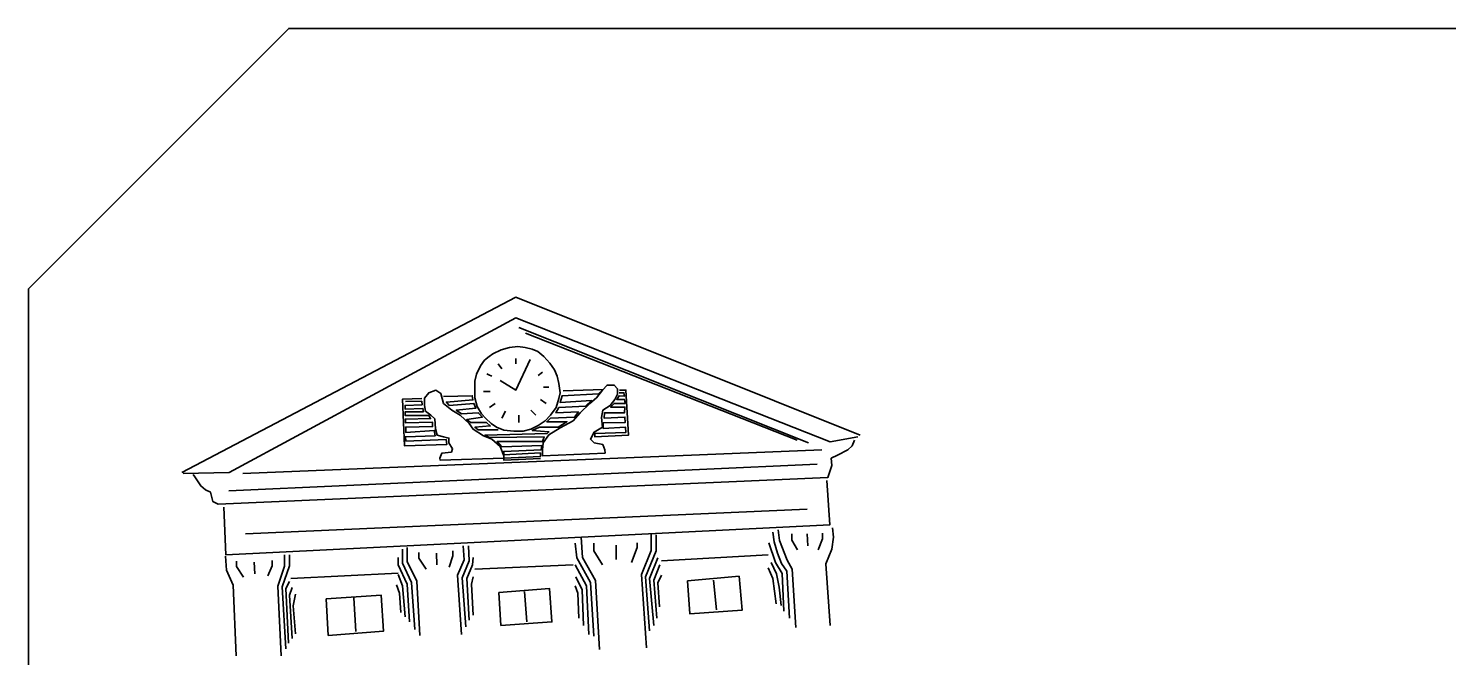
# Model space of a CAD drawing. Extents: x 6 to 143, y -103 to -23.
# Drawn here: x 5.7 to 68.1, y -50.5 to -22.9 of the extents above; entities that cross this region are included whole.
import ezdxf

# ---------------------------------------------------------------- set-up
doc = ezdxf.new("R2010")
doc.units = 0
doc.header["$MEASUREMENT"] = 0
doc.layers.add('ClockTower', color=7, linetype='Continuous', lineweight=0)
doc.layers.add('EdgeTop', color=7, linetype='Continuous', lineweight=0)

msp = doc.modelspace()

# ---------------------------------------------------------------- linework, layer by layer
at = {"layer": 'ClockTower', "color": 250, "lineweight": 35, "true_color": 0x231f20}
for p, q in [((27.246, -35.979), (39.968, -41.037)), ((27.545, -36.222), (39.471, -40.931)), ((27.117, -37.341), (27.117, -37.571)), ((26.333, -37.571), (26.508, -37.794)), ((28.286, -37.944), (28.103, -38.087)), ((28.571, -38.603), (28.325, -38.603)), ((25.698, -38.794), (25.992, -38.794)), ((28.448, -39.31), (28.194, -39.135)), ((25.954, -39.492), (26.206, -39.31)), ((26.508, -39.952), (26.659, -39.651)), ((27.246, -40.143), (27.246, -39.833)), ((27.992, -39.833), (27.77, -39.603)), ((15.122, -42.392), (40.556, -41.349)), ((14.508, -43.143), (40.349, -41.973)), ((15.249, -45.037), (39.909, -43.958)), ((39.909, -45.037), (39.931, -45.566)), ((23.63, -45.889), (23.651, -46.402)), ((31.524, -45.534), (31.524, -46.159)), ((33.508, -46.222), (38.188, -45.952)), ((15.624, -46.28), (15.656, -46.794)), ((17.238, -47.001), (21.952, -46.762)), ((25.317, -46.587), (29.635, -46.402)), ((35.923, -48.368), (35.798, -47.066)), ((20.004, -47.845), (20.095, -49.325)), ((27.603, -48.897), (27.5, -47.566))]:
    msp.add_line(p, q, dxfattribs=at)
for points in [[(12.455, -42.339), (27.117, -34.656), (42.233, -40.709)], [(12.508, -42.392), (14.534, -42.339), (27.117, -35.563), (40.91, -40.995), (42.138, -40.783)], [(27.738, -37.381), (27.117, -38.73), (26.429, -38.31)], [(22.995, -39.09), (22.147, -39.119), (22.23, -41.179), (24.083, -41.116), (24.052, -40.893), (22.286, -40.964), (22.27, -40.774), (23.579, -40.73), (23.536, -40.496), (22.286, -40.587), (22.282, -40.353), (23.46, -40.329), (23.452, -40.134), (22.27, -40.163), (22.27, -40), (23.373, -39.976), (23.29, -39.837), (22.258, -39.845), (22.25, -39.687), (23.056, -39.675), (23.036, -39.528), (22.262, -39.567), (22.25, -39.401), (23, -39.369), (22.988, -39.214), (22.266, -39.226)], [(26.333, -40.471), (25.455, -40.471), (25.317, -40.36), (25.992, -40.296), (25.825, -40.143), (25.132, -40.143), (24.963, -40.021), (25.648, -39.91), (25.466, -39.718), (24.725, -39.772), (24.497, -39.603), (25.365, -39.519), (25.275, -39.31), (24.196, -39.401), (24.069, -39.254), (25.228, -39.159), (25.201, -38.978), (23.947, -39.011)], [(29.19, -38.757), (30.953, -38.694), (30.751, -38.894), (29.143, -38.978), (29.056, -39.265), (30.434, -39.18), (30.169, -39.439), (29.005, -39.492), (28.873, -39.718), (29.862, -39.683), (29.698, -39.921), (28.64, -39.952), (28.471, -40.116), (29.36, -40.116), (28.974, -40.36), (28.159, -40.36), (27.839, -40.503), (28.571, -40.561), (28.487, -40.635), (25.762, -40.698), (25.954, -40.81), (28.358, -40.778), (28.286, -40.989), (26.296, -40.989), (26.508, -41.212), (28.259, -41.159), (28.228, -41.349), (26.583, -41.418), (26.583, -41.571), (28.194, -41.487), (28.194, -41.646), (26.583, -41.714), (26.583, -41.799), (28.194, -41.73)], [(31.667, -38.73), (31.947, -38.73), (32.058, -40.709), (30.582, -40.772), (30.582, -40.635), (31.952, -40.587), (31.937, -40.354), (30.953, -40.407), (30.953, -40.164), (31.921, -40.143), (31.905, -39.915), (30.989, -39.952), (31.011, -39.718), (31.889, -39.718), (31.905, -39.476), (31.275, -39.476), (31.434, -39.31), (31.915, -39.31), (31.884, -39.135), (31.55, -39.135), (31.646, -38.978), (31.884, -39), (31.862, -38.841), (31.646, -38.841)], [(41.989, -40.931), (41.878, -41.169), (41.688, -41.349), (41.238, -41.582), (40.963, -41.72), (40.989, -42.042), (40.82, -42.561), (14.048, -43.73), (13.806, -43.611), (13.71, -43.21), (13.484, -43.107), (13.286, -42.929), (13.028, -42.532), (12.948, -42.433)], [(14.302, -43.857), (14.381, -45.952), (40.905, -44.635), (40.778, -42.69)], [(38.635, -44.857), (38.698, -45.325), (39.032, -46.183), (39.246, -46.579), (39.403, -49.145)], [(41.016, -44.778), (41.063, -45.175), (40.984, -45.714), (40.722, -46.357), (40.92, -49.055)], [(29.714, -45.45), (29.788, -46.087), (30.388, -47.175), (30.545, -49.524)], [(29.982, -45.177), (30.048, -46.079), (30.61, -47.076), (30.794, -50.106)], [(30.545, -45.45), (30.545, -45.778), (30.926, -46.397)], [(32.444, -45.423), (32.444, -45.64), (32.196, -46.286)], [(33.063, -45.037), (33.063, -45.762), (32.635, -46.825), (32.849, -50.032)], [(33.28, -45.079), (33.28, -45.783), (32.804, -46.922), (32.984, -49.291)], [(38.23, -45.423), (38.524, -46.286), (38.81, -46.77), (38.889, -48.421)], [(38.405, -44.96), (38.452, -45.386), (38.603, -45.889), (38.786, -46.341), (39.019, -46.675), (39.135, -48.73)], [(39.238, -45.037), (39.238, -45.307), (39.487, -45.735)], [(40.582, -45.005), (40.582, -45.259), (40.397, -45.735)], [(14.37, -46.011), (14.413, -46.624), (14.709, -47.291), (14.836, -50.381)], [(16.952, -45.952), (16.952, -46.455), (16.667, -47.333), (16.81, -50.381)], [(17.185, -45.952), (17.185, -46.439), (16.852, -47.365), (17.019, -50.074)], [(21.952, -46.079), (21.952, -46.402), (22.349, -47.238), (22.452, -48.897)], [(22.147, -45.714), (22.147, -46.328), (22.54, -47.164), (22.677, -49.238)], [(22.349, -45.64), (22.349, -46.243), (22.762, -47.111), (22.9, -49.492)], [(22.857, -45.857), (22.857, -46.101), (23.185, -46.587)], [(24.344, -45.783), (24.344, -45.995), (24.185, -46.492)], [(24.798, -45.556), (24.842, -46.18), (24.55, -46.847), (24.737, -49.45)], [(25.032, -45.556), (25.071, -46.222), (24.762, -46.968), (24.917, -49.119)], [(25.246, -46.079), (25.214, -46.402), (24.968, -47.001), (25.071, -48.825)], [(33.354, -46.087), (32.984, -47.001), (33.169, -49.056)], [(14.857, -46.233), (14.857, -46.471), (15.153, -46.931)], [(16.413, -46.206), (16.413, -46.434), (16.222, -46.873)], [(29.714, -46.402), (30.212, -47.317), (30.328, -49.45)], [(33.439, -46.402), (33.169, -47.066), (33.304, -48.73)], [(38.188, -46.532), (38.405, -47.001), (38.548, -48.103)], [(38.325, -46.286), (38.56, -46.794), (38.683, -47.381), (38.77, -48.183)], [(17.185, -47.132), (17.019, -47.439), (17.127, -49.831)], [(17.291, -47.386), (17.185, -47.725), (17.291, -49.624)], [(21.881, -47.27), (22.008, -47.642), (22.063, -48.492)], [(21.952, -46.825), (22.147, -47.317), (22.254, -48.675)], [(25.246, -46.922), (25.167, -47.238), (25.246, -48.608)], [(29.714, -47.317), (29.831, -47.642), (29.884, -48.73)], [(29.757, -46.922), (30.021, -47.487), (30.085, -49.055)], [(33.508, -46.845), (33.354, -47.185), (33.431, -48.231)], [(17.439, -47.688), (17.339, -48.196), (17.439, -49.418)]]:
    msp.add_lwpolyline(points, dxfattribs=at)
for points in [[(26.103, -37.135), (26.468, -36.96), (26.833, -36.857), (27.206, -36.817), (27.524, -36.857), (27.833, -36.929), (28.087, -37.04), (28.349, -37.246), (28.611, -37.54), (28.817, -37.841), (28.937, -38.111), (29.008, -38.437), (29.056, -38.849), (29.008, -39.103), (28.881, -39.492), (28.643, -39.825), (28.397, -40.071), (28.103, -40.286), (27.77, -40.437), (27.444, -40.524), (27.032, -40.524), (26.595, -40.492), (26.27, -40.349), (26.032, -40.19), (25.802, -39.968), (25.611, -39.77), (25.421, -39.444), (25.317, -39.071), (25.317, -38.802), (25.317, -38.333), (25.389, -38.024), (25.571, -37.667), (25.746, -37.421), (25.952, -37.246)], [(28.286, -41.349), (28.321, -41.037), (28.571, -40.688), (29.056, -40.381), (29.64, -40.074), (29.937, -39.718), (30.36, -39.31), (30.656, -39.069), (30.921, -38.73), (31.122, -38.508), (31.439, -38.508), (31.577, -38.671), (31.577, -38.91), (31.46, -39.135), (31.259, -39.401), (30.942, -39.603), (30.878, -39.929), (30.921, -40.36), (30.55, -40.571), (30.392, -40.878), (30.55, -41.037), (30.931, -41.116), (31.026, -41.349), (31.037, -41.492), (28.286, -41.608)], [(26.583, -41.608), (26.421, -41.196), (26.063, -40.878), (25.698, -40.741), (25.238, -40.444), (25.069, -40.19), (24.677, -39.833), (24.307, -39.603), (23.947, -39.31), (23.82, -38.878), (23.608, -38.73), (23.291, -38.847), (23.101, -39.079), (23.101, -39.401), (23.153, -39.651), (23.386, -39.833), (23.556, -39.988), (23.587, -40.423), (23.661, -40.709), (23.947, -40.783), (24.18, -40.836), (24.169, -41.037), (24.339, -41.302), (24.286, -41.45), (23.873, -41.492), (23.778, -41.714), (23.788, -41.799), (26.583, -41.714)], [(34.647, -47.09), (34.758, -48.55), (37.052, -48.384), (36.917, -46.899)], [(18.794, -47.884), (18.878, -49.492), (21.302, -49.312), (21.201, -47.725)], [(26.375, -47.603), (26.46, -49.056), (28.698, -48.897), (28.595, -47.437)]]:
    msp.add_lwpolyline(points, close=True, dxfattribs=at)
msp.add_open_spline([(25.845, -38.016), (25.841, -38.016), (26.063, -38.119), (26.063, -38.119)], degree=3, dxfattribs=at)
at = {"layer": 'EdgeTop', "color": 250, "lineweight": 35, "true_color": 0x231f20}
msp.add_lwpolyline([(142.857, -91.429), (142.857, -34.286), (131.429, -22.857), (17.143, -22.857), (5.714, -34.286), (5.714, -91.429), (17.143, -102.857), (131.429, -102.857)], close=True, dxfattribs=at)

doc.saveas('drawing.dxf')
